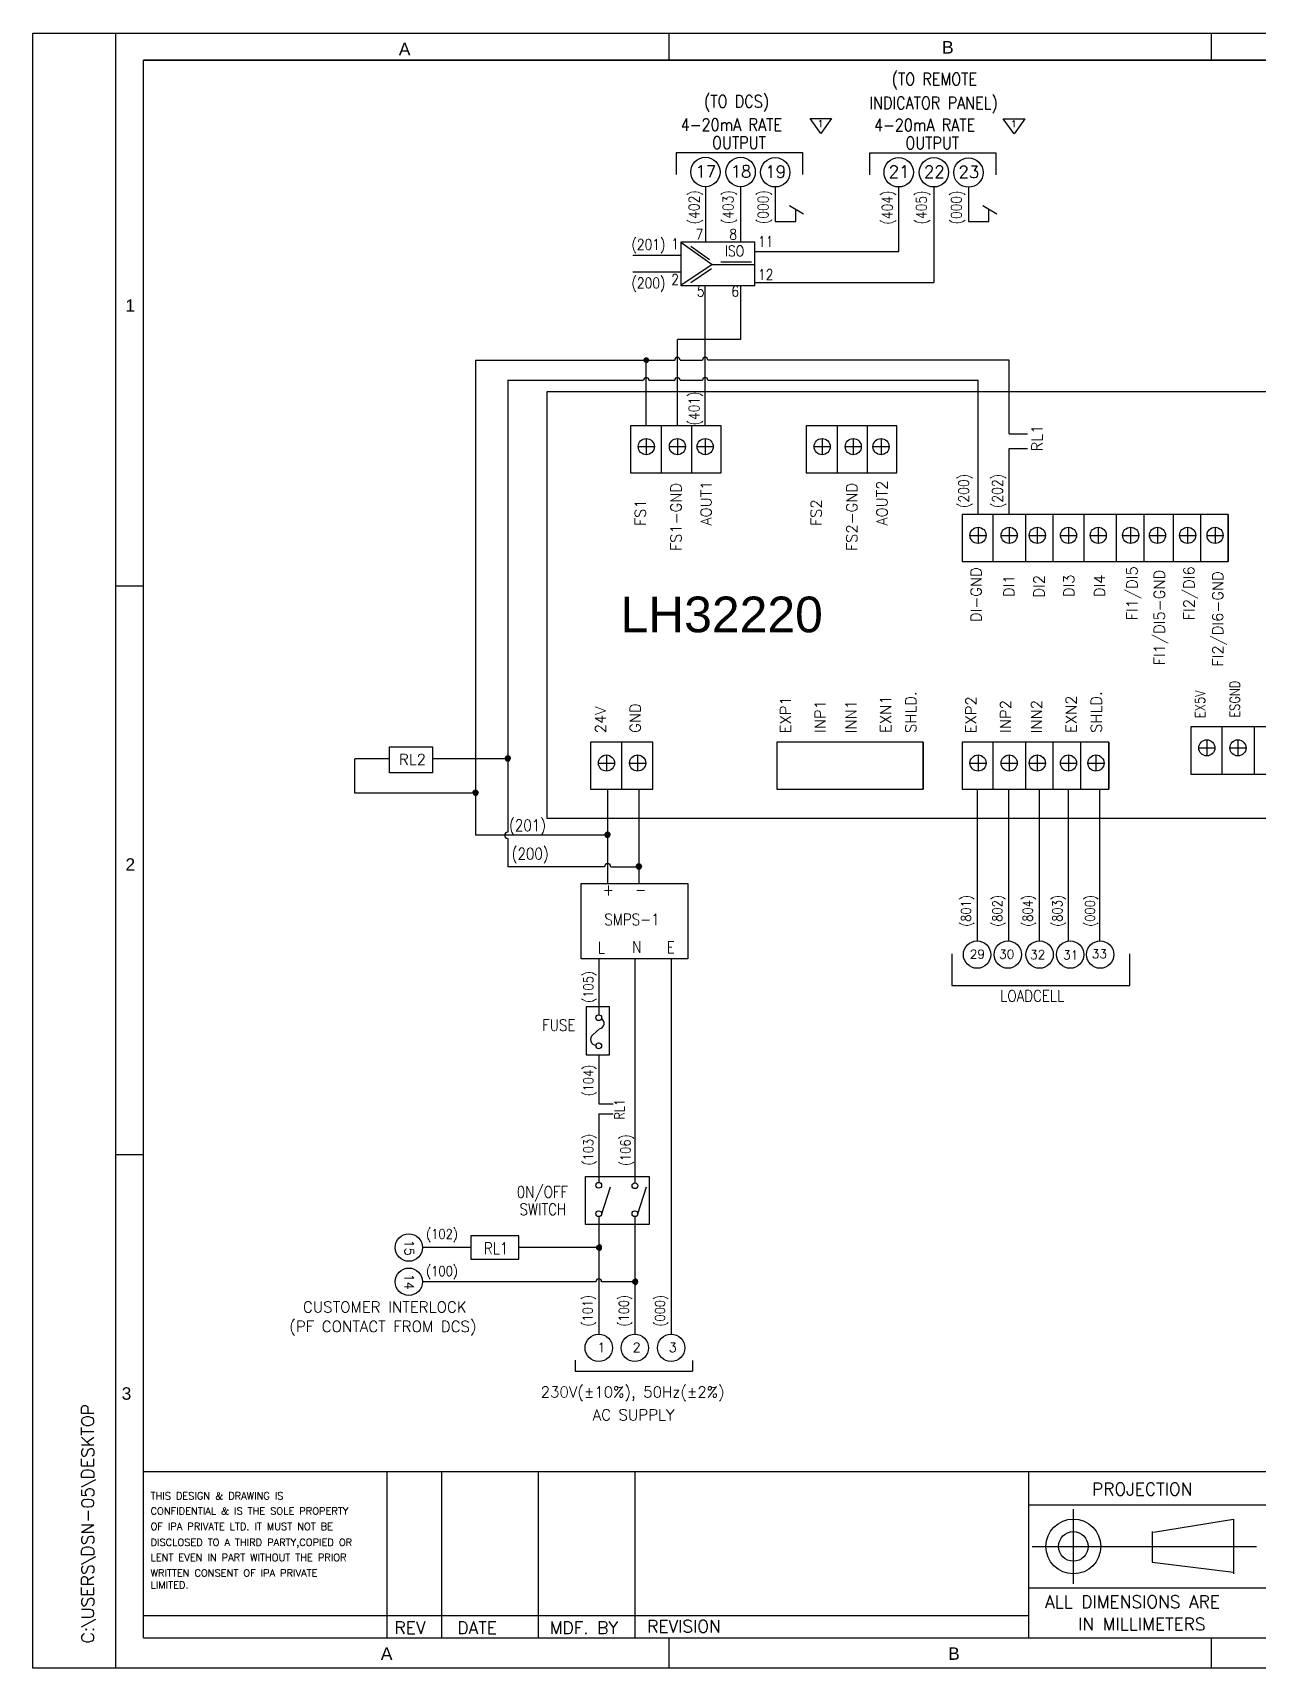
# Model space of a CAD drawing. Header units: inches. Extents: x 784 to 2184505, y 7 to 371504.
# Drawn here: x 1009860 to 1078380, y 275330 to 366831 of the extents above; entities that cross this region are included whole.
import ezdxf
from ezdxf.enums import TextEntityAlignment as Align

# ---------------------------------------------------------------- set-up
doc = ezdxf.new("R2010")
doc.units = ezdxf.units.IN
doc.header["$MEASUREMENT"] = 0
doc.layers.add('SHEET', color=10, linetype='Continuous')
doc.styles.add('R_RomanS', font='romans.shx', dxfattribs={"width": 0.85})
doc.styles.add('ROMAMC', font='romanc.shx', dxfattribs={"height": 7})
doc.styles.add('ROMANC', font='romanc.shx', dxfattribs={"height": 5})
doc.styles.add('ROMAND', font='romand', dxfattribs={"height": 3})
doc.styles.get("Standard").update_dxf_attribs({"font": 'arial.ttf'})

msp = doc.modelspace()

# ---------------------------------------------------------------- hatches: boundary and pattern name
at = {"ltscale": 5}
for points in [[(1044026.86515, 348513.34346, 1), (1044352.14738, 348513.34346, 1)], [(1036278.02825, 326201.57901, 1), (1036603.31048, 326201.57901, 1)], [(1034478.66615, 324290.38922, 1), (1034803.94838, 324290.38922, 1)], [(1041853.11604, 321932.81042, 1), (1042178.39827, 321932.81042, 1)], [(1043616.35097, 320157.77795, 1), (1043941.6332, 320157.77795, 1)], [(1041531.29946, 299027.20204, 1), (1041531.29946, 298701.91981, 1)], [(1043555.29366, 297119.95979, 1), (1043555.29366, 296794.67756, 1)]]:
    msp.add_hatch(color=0, dxfattribs=at).paths.add_polyline_path(points)

# ---------------------------------------------------------------- linework, layer by layer
for p, q in [((1053355.69899, 362031.12994, 800.87489), (1054555.94904, 362031.12994, 800.87489)), ((1053955.82401, 361183.49572, 800.87489), (1053355.69899, 362031.12994, 800.87489)), ((1054555.94904, 362031.12994, 800.87489), (1053955.82401, 361183.49572, 800.87489)), ((1064168.95424, 362014.77761, -1480765.88732), (1065369.20429, 362014.77761, -1480765.88732)), ((1064769.07927, 361167.1434, -1480765.88732), (1064168.95424, 362014.77761, -1480765.88732)), ((1065369.20429, 362014.77761, -1480765.88732), (1064769.07927, 361167.1434, -1480765.88732)), ((1051407.08903, 358199.64902, 775.57139), (1051407.08903, 356276.96653, 775.57139)), ((1058314.83373, 354586.97304, 775.57139), (1058314.83373, 358199.64902, -1480791.19082)), ((1060284.54213, 358199.64902, -1480791.19082), (1060284.54213, 352856.03963, -1480791.19082)), ((1062220.34428, 358183.2967, -1480791.19082), (1062220.34428, 356276.96653, -1480791.19082)), ((1052550.43031, 356276.96653, 775.57139), (1052550.43031, 356927.48829, 775.57139)), ((1063363.68556, 356276.96653, -1480791.19082), (1063363.68556, 356927.48829, -1480791.19082)), ((1051407.08903, 356276.96653, 775.57139), (1052550.43031, 356276.96653, 775.57139)), ((1062220.34428, 356276.96653, -1480791.19082), (1063363.68556, 356276.96653, -1480791.19082)), ((1047487.54637, 344843.96149, 2121632.24055), (1047487.54637, 352697.66892, 775.57139)), ((1049471.28688, 352697.66892, 775.57139), (1049471.28688, 349676.56351, 775.57139)), ((1045934.57919, 344843.96149, 2121632.24055), (1045934.57919, 349676.56351, 2121632.24055)), ((1049471.28688, 349676.56351, 775.57139), (1045934.57919, 349676.56351, 775.57139)), ((1034641.30726, 348515.77046, 6668.3661), (1045786.14838, 348515.77046, 6668.3661)), ((1044191.24018, 344843.96149, 2121632.24055), (1044191.24018, 348515.77046, 6668.3661)), ((1046083.01, 348515.77046, 6668.3661), (1047339.11556, 348515.77046, 6668.3661)), ((1064499.12801, 348515.77046, 2121632.24055), (1047635.97718, 348515.77046, 2332468.92153)), ((1064499.12801, 344398.51453, 2121632.24055), (1064499.12801, 348515.77046, 2121632.24055)), ((1036440.66937, 347391.34497, 183876.9749), (1044042.80937, 347391.34497, -74343.27287)), ((1044339.67098, 347391.34497, -84426.70718), (1045786.14838, 347391.34497, -3132583.89985)), ((1046083.01, 347391.34497, -3758159.42653), (1047339.11556, 347391.34497, -6405146.66021)), ((1047635.97718, 347391.34497, -6415230.09452), (1062755.78899, 347391.34497, 2121632.24055)), ((1062755.78899, 339880.27502, 2121632.24055), (1062755.78899, 347391.34497, 2121632.24055)), ((1044191.24018, 344125.363, 2121632.24055), (1044191.24018, 343222.74433, 2121632.24055)), ((1045025.11303, 344843.96149, 6673.9574), (1045025.11303, 342209.04436, 6673.9574)), ((1045934.57919, 344125.363, 2121632.24055), (1045934.57919, 343222.74433, 2121632.24055)), ((1046719.25905, 344843.96149, 6673.9574), (1046719.25905, 342209.04436, 6673.9574)), ((1047487.54637, 344125.363, 2121632.24055), (1047487.54637, 343222.74433, 2121632.24055)), ((1054029.90951, 344125.363, 2121632.24055), (1054029.90951, 343222.74433, 2121632.24055)), ((1054863.78237, 344843.96149, 6673.9574), (1054863.78237, 342209.04436, 6673.9574)), ((1055773.24852, 344125.363, 2121632.24055), (1055773.24852, 343222.74433, 2121632.24055)), ((1056557.92838, 344843.96149, 6673.9574), (1056557.92838, 342209.04436, 6673.9574)), ((1057326.2157, 344125.363, 2121632.24055), (1057326.2157, 343222.74433, 2121632.24055)), ((1064499.12801, 344398.51453, 2121632.24055), (1065516.84989, 344398.51453, 2121632.24055)), ((1043739.93084, 343674.05366, 2121632.24055), (1044642.54951, 343674.05366, 2121632.24055)), ((1045483.26986, 343674.05366, 2121632.24055), (1046385.88853, 343674.05366, 2121632.24055)), ((1047036.23703, 343674.05366, 2121632.24055), (1047938.85571, 343674.05366, 2121632.24055)), ((1053578.60018, 343674.05366, 2121632.24055), (1054481.21885, 343674.05366, 2121632.24055)), ((1055321.93919, 343674.05366, 2121632.24055), (1056224.55786, 343674.05366, 2121632.24055)), ((1056874.90637, 343674.05366, 2121632.24055), (1057777.52504, 343674.05366, 2121632.24055)), ((1064499.12801, 339880.27502, 2121632.24055), (1064499.12801, 343571.4859, 2121632.24055)), ((1064499.12801, 343571.4859, 2121632.24055), (1065516.84989, 343571.4859, 2121632.24055)), ((1063589.66185, 339880.27502, 6673.9574), (1063589.66185, 337245.35789, 6673.9574)), ((1065404.81829, 339880.27502, 6673.9574), (1065404.81829, 337245.35789, 6673.9574)), ((1066942.65917, 339880.27502, 6673.9574), (1066942.65917, 337245.35789, 6673.9574)), ((1068672.09989, 339880.27502, 6673.9574), (1068672.09989, 337245.35789, 6673.9574)), ((1070487.25633, 339880.27502, 6673.9574), (1070487.25633, 337245.35789, 6673.9574)), ((1072025.0972, 339880.27502, 6673.9574), (1072025.0972, 337245.35789, 6673.9574)), ((1073673.36549, 339880.27502, 2121632.24055), (1073673.36549, 337245.35789, 2121632.24055)), ((1075211.20637, 339880.27502, 2121632.24055), (1075211.20637, 337245.35789, 2121632.24055)), ((1075211.20637, 339880.27502, 2121632.24055), (1075211.20637, 337245.35789, 2121632.24055)), ((1076749.04724, 339880.27502, 2121632.24055), (1076749.04724, 337245.35789, 2121632.24055)), ((1062304.47966, 338710.36719, 2121632.24055), (1063207.09833, 338710.36719, 2121632.24055)), ((1062755.78899, 339161.67653, 2121632.24055), (1062755.78899, 338259.05786, 2121632.24055)), ((1064047.81867, 338710.36719, 2121632.24055), (1064950.43734, 338710.36719, 2121632.24055)), ((1064499.12801, 339161.67653, 2121632.24055), (1064499.12801, 338259.05786, 2121632.24055)), ((1065619.66122, 338710.36719, 2121632.24055), (1066522.27989, 338710.36719, 2121632.24055)), ((1066070.97055, 339161.67653, 2121632.24055), (1066070.97055, 338259.05786, 2121632.24055)), ((1067363.00023, 338710.36719, 2121632.24055), (1068265.6189, 338710.36719, 2121632.24055)), ((1067814.30957, 339161.67653, 2121632.24055), (1067814.30957, 338259.05786, 2121632.24055)), ((1069029.41469, 338710.36719, 2121632.24055), (1069932.03336, 338710.36719, 2121632.24055)), ((1069480.72402, 339161.67653, 2121632.24055), (1069480.72402, 338259.05786, 2121632.24055)), ((1070843.27809, 338710.36719, 2121632.24055), (1071745.89676, 338710.36719, 2121632.24055)), ((1071294.58743, 339161.67653, 2121632.24055), (1071294.58743, 338259.05786, 2121632.24055)), ((1072344.59624, 338710.36719, 2121632.24055), (1073247.21492, 338710.36719, 2121632.24055)), ((1072795.90558, 339161.67653, 2121632.24055), (1072795.90558, 338259.05786, 2121632.24055)), ((1074029.38725, 338710.36719, 4236590.52369), (1074932.00592, 338710.36719, 4236590.52369)), ((1074480.69659, 339161.67653, 4236590.52369), (1074480.69659, 338259.05786, 4236590.52369)), ((1075567.22813, 338710.36719, 4236590.52369), (1076469.8468, 338710.36719, 4236590.52369)), ((1076018.53746, 339161.67653, 4236590.52369), (1076018.53746, 338259.05786, 4236590.52369)), ((1042798.77929, 327142.87856, 6673.9574), (1042798.77929, 324507.96143, 6673.9574)), ((1059690.40868, 327142.87856, 2121632.24055), (1059690.40868, 324507.96143, 2121632.24055)), ((1063589.66185, 327142.87856, 6673.9574), (1063589.66185, 324507.96143, 6673.9574)), ((1065404.81829, 327142.87856, 6673.9574), (1065404.81829, 324507.96143, 6673.9574)), ((1066942.65917, 327142.87856, 6673.9574), (1066942.65917, 324507.96143, 6673.9574)), ((1068480.50004, 327142.87856, 6673.9574), (1068480.50004, 324507.96143, 6673.9574)), ((1070068.26311, 327142.87856, 2121632.24055), (1070068.26311, 324507.96143, 2121632.24055)), ((1029830.38915, 326201.57901, 45929.44957), (1027882.37187, 326201.57901, 45929.44957)), ((1027882.37187, 324290.38922, 33487.41015), (1027882.37187, 326201.57901, 45929.44957)), ((1036440.66937, 326201.57901, 45929.44957), (1032231.85465, 326201.57901, 45929.44957)), ((1041513.59709, 325972.97073, 2121632.24055), (1042416.21577, 325972.97073, 2121632.24055)), ((1041964.90643, 326424.28007, 2121632.24055), (1041964.90643, 325521.6614, 2121632.24055)), ((1043256.93611, 325972.97073, 2121632.24055), (1044159.55478, 325972.97073, 2121632.24055)), ((1043708.24544, 326424.28007, 2121632.24055), (1043708.24544, 325521.6614, 2121632.24055)), ((1062304.47966, 325972.97073, 2121632.24055), (1063207.09833, 325972.97073, 2121632.24055)), ((1062755.78899, 326424.28007, 2121632.24055), (1062755.78899, 325521.6614, 2121632.24055)), ((1064047.81867, 325972.97073, 2121632.24055), (1064950.43734, 325972.97073, 2121632.24055)), ((1064499.12801, 326424.28007, 2121632.24055), (1064499.12801, 325521.6614, 2121632.24055)), ((1065619.66122, 325972.97073, 2121632.24055), (1066522.27989, 325972.97073, 2121632.24055)), ((1066070.97055, 326424.28007, 2121632.24055), (1066070.97055, 325521.6614, 2121632.24055)), ((1067363.00023, 325972.97073, 2121632.24055), (1068265.6189, 325972.97073, 2121632.24055)), ((1067814.30957, 326424.28007, 2121632.24055), (1067814.30957, 325521.6614, 2121632.24055)), ((1068900.84111, 325972.97073, 2121632.24055), (1069803.45978, 325972.97073, 2121632.24055)), ((1069352.15044, 326424.28007, 2121632.24055), (1069352.15044, 325521.6614, 2121632.24055)), ((1034641.30726, 324290.38922, 6668.3661), (1027882.37187, 324290.38922, 33487.41015)), ((1042201.24253, 320171.43798, 2082976.50317), (1043941.05854, 320171.43798, 2082976.50317)), ((1045579.28787, 315014.33243, 2079583.16296), (1045579.28787, 294024.51176, 2079583.16296)), ((1041531.29946, 309645.08853, 2079583.16296), (1041531.29946, 306909.37149, 2079583.16296)), ((1041531.29946, 306909.37149, 2079583.16296), (1042337.85454, 306909.37149, 2079583.16296)), ((1041531.29946, 306357.0274, 2079583.16296), (1041531.29946, 302510.48773, 2079583.16296)), ((1041531.29946, 306357.0274, 2079583.16296), (1042337.85454, 306357.0274, 2079583.16296)), ((1041531.29946, 300599.91923, 2079583.16296), (1041531.29946, 294024.51176, 2079583.16296)), ((1043555.29366, 300599.91923, 2079583.16296), (1043555.29366, 294024.51176, 2079583.16296)), ((1034368.39185, 298864.56092, 2079583.16296), (1031672.79049, 298864.56092, 2079583.16296)), ((1041531.29946, 298864.56092, 2079583.16296), (1037065.17106, 298864.56092, 2079583.16296)), ((1041368.65834, 296957.31867, 2079583.16296), (1031672.79049, 296957.31867, 2079583.16296)), ((1043555.29366, 296957.31867, 2079583.16296), (1041693.94058, 296957.31867, 2079583.16296))]:
    msp.add_line(p, q)
at = {"color": 0}
for p, q in [((1045860.26946, 360122.59107, -2269394.16639), (1052934.50369, 360122.59107, -2269394.16639)), ((1045860.26946, 360122.59107, -2269394.16639), (1045860.26946, 358899.82184, -2269394.16639)), ((1052934.50369, 360122.59107, -2269394.16639), (1052934.50369, 358899.82184, -2269394.16639)), ((1056673.52471, 360106.23875, -3750960.92861), (1063747.75894, 360106.23875, -3750960.92861)), ((1056673.52471, 360106.23875, -3750960.92861), (1056673.52471, 358883.46952, -3750960.92861)), ((1063747.75894, 360106.23875, -3750960.92861), (1063747.75894, 358883.46952, -3750960.92861)), ((1052984.00833, 356681.23097, -2162941.55785), (1052206.67667, 357137.49086, -2162941.55785)), ((1063797.26359, 356681.23097, -3644508.32007), (1063019.93192, 357137.49086, -3644508.32007)), ((1034641.30726, 348515.77046, 6668.3661), (1034641.30726, 321932.81042, 6668.3661)), ((1036440.66937, 347391.34497, 183876.9749), (1036440.66937, 322106.29517, 19268.73641)), ((1076388.96512, 327990.70075, -1041162.94866), (1076388.96512, 325358.02401, -1041162.94866)), ((1078202.5782, 327990.70075, -1041162.94866), (1078202.5782, 325358.02401, -1041162.94866)), ((1075104.87568, 326821.78766, 1071997.05253), (1076006.72689, 326821.78766, 1071997.05253)), ((1075555.80128, 327272.71326, 1071997.05253), (1075555.80128, 326370.86206, 1071997.05253)), ((1076846.73239, 326821.78766, 1071997.05253), (1077748.58359, 326821.78766, 1071997.05253)), ((1077297.65799, 327272.71326, 1071997.05253), (1077297.65799, 326370.86206, 1071997.05253)), ((1042027.75778, 324506.59294, 2095654.95317), (1042027.75778, 319231.06711, 2079583.16296)), ((1043769.61449, 324506.59294, 2095654.95317), (1043769.61449, 319231.06711, 2079583.16296)), ((1064452.2708, 324507.96143, 2121632.24055), (1064452.2708, 316020.93739, 2121632.24055)), ((1066172.14687, 324507.96143, 2121632.24055), (1066172.14687, 316020.90425, 2121632.24055)), ((1067794.76284, 324507.96143, 2121632.24055), (1067794.76284, 316021.41391, 2121632.24055)), ((1069547.77384, 324507.96143, 2121632.24055), (1069547.77384, 316020.34784, 2121632.24055)), ((1042015.75715, 321932.81042, 6668.3661), (1034641.30726, 321932.81042, 6668.3661)), ((1036440.66937, 321759.32568, 17009.92982), (1036440.66937, 320170.78457, 6668.3661)), ((1041854.27303, 320171.43798, 2082976.50317), (1036440.66937, 320170.78457, 6668.3661)), ((1068087.59898, 280061.266, 12132.91572), (1068087.59898, 284228.99422, 12132.91572)), ((1077045.6059, 283654.71194, 12132.91572), (1072568.89956, 282935.4652, 12132.91572)), ((1077045.4839, 283680.5003, 12132.91572), (1077045.4839, 280612.5477, 12132.91572)), ((1072506.16628, 282973.88731, 12132.91572), (1072506.16628, 281275.15621, 12132.91572)), ((1065788.99265, 282146.524, 12132.91572), (1078342.55379, 282146.524, 12132.91572)), ((1072506.16628, 281275.15621, 12132.91572), (1077045.4839, 280715.2172, 12132.91572))]:
    msp.add_line(p, q, dxfattribs=at)
at = {"color": 0, "ltscale": 5}
for p, q in [((1062711.13679, 324507.96143, 2121632.24055), (1062711.13679, 316021.34081, 2121632.24055)), ((1043555.29366, 315014.33243, 2079583.16296), (1043555.29366, 302485.10024, 2079583.16296)), ((1041696.40701, 300761.49527, 2079583.16296), (1042185.8571, 302259.36086, 2079583.16296)), ((1043716.8697, 300761.49527, 2079583.16296), (1044206.31979, 302259.36086, 2079583.16296)), ((1040210.55609, 292576.11418, 2079583.16296), (1040210.55609, 291947.62025, 2079583.16296)), ((1040210.55609, 291947.62025, 2079583.16296), (1046774.70697, 291947.62025, 2079583.16296)), ((1046774.70697, 292556.02238, 2079583.16296), (1046774.70697, 291947.62025, 2079583.16296))]:
    msp.add_line(p, q, dxfattribs=at)
at = {"color": 0, "linetype": 'Continuous'}
msp.add_line((1041532.127, 315014.33243, 2079583.16296), (1041532.127, 311887.66023, 2079583.16296), dxfattribs=at)
at = {"color": 0, "linetype": 'Continuous', "ltscale": 10}
for p, q in [((1061280.04435, 315296.73658, -1970112.56342), (1061280.04435, 313532.26708, -1970112.56342)), ((1071248.15123, 313532.26708, -1970112.56342), (1071248.15123, 315296.73658, -1970112.56342)), ((1061280.04435, 313532.26708, -1970112.56342), (1071248.15123, 313532.26708, -1970112.56342))]:
    msp.add_line(p, q, dxfattribs=at)
for points, elevation in [([(1108650.83418, 346742.40302), (1038633.32794, 346742.40302), (1038633.32794, 322898.47982), (1108650.83418, 322898.47982)], 6673.9574), ([(1048375.09048, 344843.96149), (1043302.78378, 344843.96149), (1043302.78378, 342209.04436), (1048375.09048, 342209.04436)], 2121632.24055), ([(1058213.75982, 344843.96149), (1053141.45312, 344843.96149), (1053141.45312, 342209.04436), (1058213.75982, 342209.04436)], 2121632.24055), ([(1076749.04724, 339880.27502), (1061867.3326, 339880.27502), (1061867.3326, 337245.35789), (1076749.04724, 337245.35789)], 2121632.24055), ([(1029830.38915, 326886.44323), (1032231.85465, 326886.44323), (1032231.85465, 325434.70541), (1029830.38915, 325434.70541)], 45929.44957), ([(1044555.45275, 327142.87856), (1041076.45004, 327142.87856), (1041076.45004, 324507.96143), (1044555.45275, 324507.96143)], 2121632.24055), ([(1059690.40868, 327142.87856), (1051489.47817, 327142.87856), (1051489.47817, 324507.96143), (1059690.40868, 324507.96143)], 2121632.24055), ([(1070068.26311, 327142.87856), (1061867.3326, 327142.87856), (1061867.3326, 324507.96143), (1070068.26311, 324507.96143)], 2121632.24055), ([(1040556.70938, 319238.27148), (1046511.91734, 319238.27148), (1046511.91734, 315014.33243), (1040556.70938, 315014.33243)], 2079583.16296), ([(1040789.66603, 302843.42775), (1044360.37533, 302843.42775), (1044360.37533, 300165.39578), (1040789.66603, 300165.39578)], 800.87489)]:
    msp.add_lwpolyline(points, close=True, dxfattribs=dict(elevation=elevation))
at = {"color": 0, "elevation": 1071997.05253}
msp.add_lwpolyline([(1084448.47089, 327990.70075), (1074668.10031, 327990.70075), (1074668.10031, 325358.02401), (1084448.47089, 325358.02401)], close=True, dxfattribs=at)
for centre in [(1044191.24018, 343674.05366, 2121632.24055), (1045934.57919, 343674.05366, 2121632.24055), (1047487.54637, 343674.05366, 2121632.24055), (1054029.90951, 343674.05366, 2121632.24055), (1055773.24852, 343674.05366, 2121632.24055), (1057326.2157, 343674.05366, 2121632.24055), (1062755.78899, 338710.36719, 2121632.24055), (1064499.12801, 338710.36719, 2121632.24055), (1066070.97055, 338710.36719, 2121632.24055), (1067814.30957, 338710.36719, 2121632.24055), (1069480.72402, 338710.36719, 2121632.24055), (1071294.58743, 338710.36719, 2121632.24055), (1072795.90558, 338710.36719, 2121632.24055), (1074480.69659, 338710.36719, 4236590.52369), (1076018.53746, 338710.36719, 4236590.52369), (1041964.90643, 325972.97073, 2121632.24055), (1043708.24544, 325972.97073, 2121632.24055), (1062755.78899, 325972.97073, 2121632.24055), (1064499.12801, 325972.97073, 2121632.24055), (1066070.97055, 325972.97073, 2121632.24055), (1067814.30957, 325972.97073, 2121632.24055), (1069352.15044, 325972.97073, 2121632.24055)]:
    msp.add_circle(centre, 451.30934)
at = {"color": 0}
for centre, radius in [((1075555.80128, 326821.78766, 1071997.05253), 450.9256), ((1077297.65799, 326821.78766, 1071997.05253), 450.9256), ((1068087.59898, 282146.524, 12132.91572), 1533.9763), ((1068087.59898, 282146.524, 12132.91572), 827.36331)]:
    msp.add_circle(centre, radius, dxfattribs=at)
for centre, radius, start, end in [((1045934.57919, 348514.81611, 2121632.24055), 148.43387, 0.3683850824, 179.6316149176), ((1047487.54637, 348514.81611, 2332468.92153), 148.43387, 0.3683850824, 179.6316149176), ((1044191.24018, 347390.39061, 2121632.24055), 148.43387, 0.3683850824, 179.6316149176), ((1045934.57919, 347390.39061, 1910795.55956), 148.43387, 0.3683850824, 179.6316149176), ((1047487.54637, 347390.39061, 2121632.24055), 148.43387, 0.3683850824, 179.6316149176), ((1036440.68256, 321932.81042, 6668.3661), 173.48475, 90.0043585812, 269.9956414188), ((1042027.75778, 320171.43798, 2082976.50317), 173.48475, 0, 180)]:
    msp.add_arc(centre, radius, start, end)
for centre, start, end in [((1036440.66937, 326201.57901, 45929.44957), 0, 180), ((1034641.30726, 324290.38922, 6668.3661), 0, 180), ((1042015.75715, 321932.81042, 6668.3661), 0, 180), ((1043778.99208, 320157.77795, 2079583.16296), 0, 180), ((1041531.29946, 298864.56092, 2079583.16296), 270, 90), ((1041531.29946, 296957.31867, 2079583.16296), 0, 180), ((1043555.29366, 296957.31867, 2079583.16296), 270, 90)]:
    msp.add_arc(centre, 162.64112, start, end, dxfattribs=at)
at = {"layer": 'SHEET', "color": 124, "linetype": 'Continuous', "true_color": 0x00a183}
for p, q in [((1014514.5107, 275329.78858, 12132.91572), (1014514.5107, 366811.21585, 12132.91572)), ((1045478.69256, 365289.619, 12132.91572), (1045478.69256, 366830.97488, 12132.91572)), ((1016062.71979, 365289.619, 12132.91572), (1136823.02903, 365289.619, 12132.91572)), ((1016062.71979, 365289.619, 12132.91572), (1136823.02903, 365289.619, 12132.91572)), ((1016062.71979, 365289.619, 12132.91572), (1136823.02903, 365289.619, 12132.91572)), ((1136823.02903, 365289.619, 12132.91572), (1016062.71979, 365289.619, 12132.91572)), ((1016062.71979, 277041.70071, 12132.91572), (1016062.71979, 365289.619, 12132.91572)), ((1016062.71979, 286330.95527, 12132.91572), (1136823.02903, 286330.95527, 12132.91572)), ((1016062.71979, 286330.95527, 12132.91572), (1136823.02903, 286330.95527, 12132.91572)), ((1029682.30258, 286330.95527, 12132.91572), (1029682.30258, 277041.70071, 12132.91572)), ((1032753.89148, 277029.62401, 12132.91572), (1032753.89148, 286318.87857, 12132.91572)), ((1038160.02657, 277041.70071, 12132.91572), (1038160.02657, 286330.95527, 12132.91572)), ((1043566.16167, 277041.70071, 12132.91572), (1043566.16167, 286330.95527, 12132.91572)), ((1065605.41076, 277041.70071, 12132.91572), (1065605.41076, 286330.95527, 12132.91572)), ((1065605.41076, 284473.10436, 12132.91572), (1095021.38352, 284473.10436, 12132.91572)), ((1065605.41076, 279828.47708, 12132.91572), (1079539.2926, 279828.47708, 12132.91572)), ((1016062.71979, 278280.26799, 12132.91572), (1065605.41076, 278280.26799, 12132.91572)), ((1016062.71979, 277041.70071, 12132.91572), (1136823.02903, 277041.70071, 12132.91572)), ((1075823.59077, 275329.78858, 12132.91572), (1075823.59077, 277041.70071, 12132.91572))]:
    msp.add_line(p, q, dxfattribs=at)
at = {"layer": 'SHEET', "color": 0, "linetype": 'Continuous'}
for p, q in [((1075823.59077, 365289.619, 12132.91572), (1075823.59077, 366830.97488, 12132.91572)), ((1047501.57848, 358216.00134, 775.57139), (1047501.57848, 355111.08641, 775.57139)), ((1049471.28688, 358216.00134, 775.57139), (1049471.28688, 355111.08641, 775.57139)), ((1046124.37413, 355111.08641, 775.57139), (1047881.17329, 353855.54662, 775.57139)), ((1043437.21548, 354391.98851, 775.57139), (1046124.37413, 354391.98851, 775.57139)), ((1046676.99529, 354895.34998, 775.57139), (1047727.13816, 354144.8395, 775.57139)), ((1050272.43544, 354586.97304, 775.57139), (1058314.83373, 354586.97304, 775.57139)), ((1043437.21548, 353449.24731, 775.57139), (1046124.37413, 353449.24731, 775.57139)), ((1047881.17329, 353855.54662, 775.57139), (1046124.37413, 352697.66892, 775.57139)), ((1047833.86945, 353614.44522, 775.57139), (1046687.55765, 352836.75133, 775.57139)), ((1047881.17329, 353855.54662, 775.57139), (1050272.43544, 353855.54662, 775.57139)), ((1048354.17812, 354005.89946, 775.57139), (1050071.39815, 354005.89946, 775.57139)), ((1050272.43544, 352856.03963, 775.57139), (1060284.54213, 352856.03963, 775.57139)), ((1009869.88342, 335867.53359, 12132.91572), (1009864.94367, 335867.53438, 12132.91572)), ((1016062.71979, 335866.54564, 12132.91572), (1014514.5107, 335866.79263, 12132.91572)), ((1009869.88342, 304060.9506, 12132.91572), (1009860.10271, 304060.95216, 12132.91572)), ((1016062.71979, 304059.96265, 12132.91572), (1014514.5107, 304060.20964, 12132.91572)), ((1045478.69256, 275329.78858, 12132.91572), (1045478.69256, 277041.70071, 12132.91572))]:
    msp.add_line(p, q, dxfattribs=at)
at = {"layer": 'SHEET', "color": 0}
for p, q in [((1040825.20579, 312341.86774, 2079583.16296), (1040825.20579, 309645.08853, 2079583.16296)), ((1042127.03649, 312341.86774, 2079583.16296), (1040825.20579, 312341.86774, 2079583.16296)), ((1042127.03649, 309645.08853, 2079583.16296), (1042127.03649, 312341.86774, 2079583.16296)), ((1041576.05038, 311108.26608, 2079583.16296), (1041198.49812, 310759.09833, 2079583.16296)), ((1040825.20579, 309645.08853, 2079583.16296), (1042127.03649, 309645.08853, 2079583.16296)), ((1037065.17106, 299515.47628, 2079583.16296), (1034368.39185, 299515.47628, 2079583.16296)), ((1034368.39185, 299515.47628, 2079583.16296), (1034368.39185, 298213.64557, 2079583.16296)), ((1037065.17106, 298213.64557, 2079583.16296), (1037065.17106, 299515.47628, 2079583.16296)), ((1034368.39185, 298213.64557, 2079583.16296), (1037065.17106, 298213.64557, 2079583.16296))]:
    msp.add_line(p, q, dxfattribs=at)
at = {"layer": 'SHEET', "color": 124, "linetype": 'Continuous', "true_color": 0x00a183, "elevation": 12132.91572}
msp.add_lwpolyline([(1138371.23812, 275329.78858), (1009869.88342, 275329.78858), (1009869.88342, 366811.21585), (1138371.23812, 366811.21585)], close=True, dxfattribs=at)
at = {"layer": 'SHEET', "color": 0, "linetype": 'Continuous', "elevation": 775.57139}
msp.add_lwpolyline([(1050272.43544, 355111.08641), (1046124.37413, 355111.08641), (1046124.37413, 352697.66892), (1050272.43544, 352697.66892)], close=True, dxfattribs=at)
at = {"layer": 'SHEET', "color": 0}
for centre, radius in [((1047501.57848, 359037.61299, 775.57139), 821.61165), ((1049471.28688, 359037.61299, 775.57139), 821.61165), ((1051407.08903, 359021.26067, 775.57139), 821.61165), ((1058314.83373, 359021.26067, -1480791.19082), 821.61165), ((1060284.54213, 359021.26067, -1480791.19082), 821.61165), ((1062220.34428, 359004.90835, -1480791.19082), 821.61165), ((1062699.29576, 315255.99404, 2178762.48425), 765.43836), ((1064424.74709, 315255.99404, 2178762.48425), 765.43836), ((1066200.57655, 315255.99404, 2178762.48425), 765.43836), ((1067913.43334, 315255.99404, 2178762.48425), 765.43836), ((1069588.50653, 315255.99404, 2178762.48425), 765.43836), ((1041531.29946, 311726.0863, 2079583.16296), 161.57604), ((1041531.29946, 310150.24469, 2079583.16296), 161.57604), ((1041531.29946, 302348.91169, 2079583.16296), 161.57604), ((1043555.29366, 302323.52419, 2079583.16296), 161.57604), ((1041531.29946, 300761.49527, 2079583.16296), 161.57604), ((1043555.29366, 300761.49527, 2079583.16296), 161.57604), ((1030907.35214, 298864.56092, 2079583.16296), 765.43836), ((1030907.35214, 296957.31867, 2079583.16296), 765.43836), ((1041531.29946, 293259.07341, 2079583.16296), 765.43836), ((1043555.29366, 293259.07341, 2079583.16296), 765.43836), ((1045579.28787, 293259.07341, 2079583.16296), 765.43836)]:
    msp.add_circle(centre, radius, dxfattribs=at)
for centre, radius, start, end in [((1041526.15655, 311412.37563, 2079583.16296), 309.78642, 278.8312493043, 63.7487549059), ((1041401.22589, 310502.74005, 2079583.16296), 326.83041, 128.3368994129, 265.0021798749)]:
    msp.add_arc(centre, radius, start, end, dxfattribs=at)

# ---------------------------------------------------------------- texts
at = {"color": 0, "linetype": 'Continuous', "style": 'R_RomanS', "width": 0.85}
for s, height, p in [('(TO REMOTE', 693.584918, (1057919.89534, 363888.83157, -1448897.5516)), ('(TO DCS)', 693.584918, (1047422.80762, 362640.51376, 32669.21062)), ('INDICATOR PANEL)', 693.5849184, (1056677.80861, 362556.41126, -1448897.5516)), ('4-20mA RATE', 693.5849184, (1046122.00406, 361339.71021, 32669.21062)), ('4-20mA RATE', 693.5849184, (1056935.25931, 361323.35789, -1448897.5516)), ('OUTPUT', 693.584918, (1047873.70457, 360327.74782, 32669.21062)), ('OUTPUT', 693.584918, (1058686.95982, 360311.3955, -1448897.5516)), ('(201)', 646.164762, (1036512.47581, 322166.90299, -2069291.8847)), ('(200)', 646.164762, (1036660.03558, 320574.92514, -2069291.8847)), ('+', 646.16476, (1041766.5745, 318570.41757, 2079583.16296)), ('-', 646.16476, (1043568.2052, 318564.43473, 2079583.16296)), ('SMPS-1', 646.164762, (1041846.39262, 316896.93292, 2079583.16296)), ('L', 646.16476, (1041471.18406, 315324.43015, 2079583.16296)), ('N', 646.16476, (1043405.30169, 315363.11826, 2079583.16296)), ('E', 646.16476, (1045339.67608, 315338.61399, 2079583.16296)), ('LOADCELL ', 646.164762, (1063997.5219, 312623.86087, 2178762.48425)), ('FUSE', 646.164762, (1038363.50796, 310987.58572, 2079583.16296)), ('0N/OFF', 646.164762, (1036944.37214, 301651.131, 2079583.16296)), ('SWITCH', 646.164762, (1037099.99804, 300686.41805, 2079583.16296)), ('RL1', 646.164762, (1035106.96029, 298497.08158, 6673.2061))]:
    msp.add_text(s, height=height, dxfattribs=at).set_placement(p)
at = {"color": 0, "linetype": 'Continuous', "style": 'ROMANC'}
for s, height, p in [('17', 673.303007, (1046946.65458, 358736.06354, 4044.52234)), ('18', 673.303007, (1048916.36298, 358736.06354, 4044.52234)), ('19', 673.303007, (1050852.16513, 358719.71122, 4044.52234)), ('21', 673.303007, (1057759.90983, 358719.71122, -1477522.23987)), ('22', 673.303007, (1059729.61823, 358719.71122, -1477522.23987)), ('23', 673.303007, (1061665.42038, 358703.3589, -1477522.23987)), ('29', 498.212836, (1062289.66249, 315033.89203, 2030394.59223)), ('30', 498.212836, (1063932.78847, 315028.13179, 2121632.24055)), ('32', 498.212836, (1065665.85827, 315004.85773, 2121632.24055)), ('31', 498.212836, (1067514.75478, 314987.14232, 2030394.59223)), ('33', 498.212836, (1069122.1434, 315051.77636, 2030394.59223))]:
    msp.add_text(s, height=height, dxfattribs=at).set_placement(p)
at = {"color": 0, "style": 'R_RomanS', "width": 0.85}
for s, height, p in [('(402)', 593.130466, (1047160.63447, 356112.07701, -3183075.6556)), ('(403)', 593.130466, (1049063.49408, 356119.71531, -5453245.39339)), ('(000)', 593.130466, (1051024.55823, 356119.71531, -5453245.39339)), ('(404)', 593.130466, (1057973.88972, 356095.72469, -4664642.41781)), ('(405)', 593.130466, (1059876.74933, 356103.36299, -6934812.1556)), ('(000)', 593.130466, (1061837.81349, 356103.36299, -6934812.1556)), ('(401)', 593.130466, (1047160.63447, 344854.86791, -3183075.6556)), ('(200)', 593.130466, (1062248.42067, 340243.66054, -6934812.1556)), ('(202)', 593.130466, (1064133.04348, 340243.66054, -6934812.1556)), ('ESGND', 552.578346, (1077395.68179, 328509.37782, 1072020.60599)), ('EX5V', 552.578346, (1075457.72587, 328486.86502, 1072020.60599)), ('(801)', 552.578346, (1062360.55966, 316812.11418, 846496.91006)), ('(802)', 552.578346, (1064111.32617, 316812.11418, 3663106.38354)), ('(804)', 552.578346, (1065813.33943, 316812.11418, 846496.91006)), ('(803)', 552.578346, (1067475.17056, 316812.11418, 3663106.38354)), ('(000)', 552.578346, (1069298.32007, 316812.11418, 6479715.85702)), ('(105)', 552.578346, (1041227.92137, 312558.55632, 1931215.27095)), ('(104)', 552.578346, (1041227.92137, 307322.22273, 1931215.27095)), ('RL1', 552.578346, (1042970.87384, 306021.14553, 1931215.27095)), ('(103)', 552.578346, (1041227.92137, 303455.81407, 1931215.27095)), ('(106)', 552.578346, (1043303.24359, 303425.12829, 2079583.16296)), ('(101)', 552.578346, (1041188.06596, 294446.229, 1931215.27095)), ('(100)', 552.578346, (1043212.06016, 294446.229, 1931215.27095)), ('(000)', 552.578346, (1045236.05436, 294446.229, 1931215.27095))]:
    msp.add_text(s, height=height, rotation=90, dxfattribs=at).set_placement(p)
for s, height, p in [('(201)', 593.130466, (1043360.77994, 354688.72931, 775.57139)), ('1', 593.13047, (1045587.08773, 354721.36041, 775.57139)), ('7', 593.13047, (1046952.71084, 355254.31029, 775.57139)), ('8', 593.13047, (1048841.63813, 355254.31029, 775.57139)), ('11', 593.130466, (1050441.11299, 354847.52221, 775.57139)), ('(200)', 593.130466, (1043360.77994, 352534.30135, 775.57139)), ('2', 593.13047, (1045587.08773, 352725.71075, 775.57139)), ('12', 593.130466, (1050441.11299, 353009.5748, 775.57139)), ('5', 593.13047, (1047019.17234, 352067.96736, 775.57139)), ('6', 593.13047, (1048952.57457, 352067.96736, 2270945.30917)), ('(102)', 552.578346, (1031875.57373, 299349.29508, -141694.68592)), ('(100)', 552.578346, (1031875.57373, 297273.97286, 973580.33887))]:
    msp.add_text(s, height=height, dxfattribs=at).set_placement(p)
msp.add_text('ISO', height=593.130466, dxfattribs=at).set_placement((1049131.37285, 354624.68766, 775.57139), align=Align.MIDDLE_CENTER)
at = {"color": 0, "ltscale": 5}
msp.add_text('LH32220', height=1997.376284, dxfattribs=at).set_placement((1042744.91919, 333288.238, 2106063.53222))
at = {"color": 0}
for s, height, style, p in [('PROJECTION', 696.694092, 'ROMAND', (1069133.25215, 285005.53217, 12132.91572)), ('THIS DESIGN & DRAWING IS', 403.693172, 'ROMANC', (1016453.17393, 284772.95699, 12132.91572)), ('CONFIDENTIAL & IS THE SOLE PROPERTY', 403.693172, 'ROMANC', (1016453.17393, 283924.16622, 12132.91572)), ('OF IPA PRIVATE LTD. IT MUST NOT BE ', 403.693172, 'ROMANC', (1016453.17393, 283065.02434, 12132.91572)), ('DISCLOSED TO A THIRD PARTY,COPIED OR', 403.693172, 'ROMANC', (1016453.17393, 282174.82914, 12132.91572)), ('LENT EVEN IN PART WITHOUT THE PRIOR ', 403.693172, 'ROMANC', (1016453.17393, 281326.03837, 12132.91572)), ('WRITTEN CONSENT OF IPA PRIVATE ', 403.693172, 'ROMANC', (1016453.17393, 280456.54538, 12132.91572)), ('LIMITED.', 403.693172, 'ROMANC', (1016453.17393, 279786.01244, 12132.91572)), ('ALL DIMENSIONS ARE ', 696.6940917, 'ROMAND', (1066499.10626, 278702.36594, 12132.91572)), ('REV', 696.694092, 'ROMAND', (1030105.31622, 277251.79575, 12132.91572)), ('DATE', 696.694092, 'ROMAND', (1033620.49223, 277251.79575, 12132.91572)), ('MDF. BY', 696.694092, 'ROMAND', (1038787.13852, 277251.79575, 12132.91572)), ('REVISION', 696.694092, 'ROMAND', (1044240.00116, 277327.99135, 12132.91572)), ('IN MILLIMETERS', 696.6940917, 'ROMAND', (1068350.61118, 277453.44136, 12132.91572))]:
    msp.add_text(s, height=height, dxfattribs=dict(at, style=style)).set_placement(p)
at = {"layer": 'SHEET', "color": 0, "linetype": 'Continuous'}
for s, p in [('A', (1030345.69229, 365569.18289, 12132.91572)), ('B', (1060741.46366, 365665.88994, 12132.91572)), ('1', (1015047.7412, 351220.32671, 12132.91572)), ('2', (1015047.7412, 319948.06382, 12132.91572)), ('3', (1014837.65505, 290354.8484, 12132.91572)), ('A', (1029339.14246, 275802.57401, 12132.91572)), ('B', (1061081.95626, 275802.57401, 12132.91572))]:
    msp.add_text(s, height=696.69409, dxfattribs=at).set_placement(p)
at = {"layer": 'SHEET', "color": 0, "linetype": 'Continuous', "style": 'ROMAMC'}
for s, height, p in [('1', 387.2, (1053776.14524, 361553.89729, 6673.2061)), ('1', 387.2, (1064589.4005, 361537.54497, -1474893.55611)), ('RL2', 601.745975, (1030363.83988, 325868.81596, 2121655.81405)), ('CUSTOMER INTERLOCK', 614.3209759, (1024982.49283, 295234.72551, 2980800.59834)), ('(PF CONTACT FROM DCS)', 614.3209759, (1024216.17082, 294146.09257, 2980800.59834)), ('230V(%%P10%%%), 50Hz(%%P2%%%) ', 614.3209759, (1038280.87188, 290480.61773, 6668.3661)), ('AC SUPPLY ', 614.320976, (1041192.5368, 289197.6072, 2980800.59834))]:
    msp.add_text(s, height=height, dxfattribs=at).set_placement(p)
for s, height, p in [('RL1', 601.745975, (1066354.13505, 343405.41731, 2121655.81405)), ('FS1-GND', 601.745975, (1046154.55957, 337827.13938, 2121655.81405)), ('AOUT1', 601.745975, (1047841.38896, 339248.01958, 2121655.81405)), ('FS2-GND', 601.745975, (1055993.22891, 337827.13938, 2121655.81405)), ('AOUT2', 601.745975, (1057680.0583, 339248.01958, 2121655.81405)), ('FS1', 601.745975, (1044159.23367, 339225.48762, 2121655.81405)), ('FS2', 601.745975, (1053997.903, 339225.48762, 2121655.81405)), ('DI-GND', 601.745975, (1062944.8611, 333857.89072, 2121655.81405)), ('FI1/DI5', 601.745975, (1071672.51266, 333963.77578, 2121655.81405)), ('FI1/DI5-GND', 601.7459745, (1073201.32867, 331445.43961, -2071052.91867)), ('FI2/DI6', 601.745975, (1074858.62183, 333963.77578, 4236614.0972)), ('FI2/DI6-GND', 601.7459745, (1076466.11369, 331369.27638, 4236614.0972)), ('DI1', 601.745975, (1064781.88372, 335253.06194, 2121655.81405)), ('DI2', 601.745975, (1066467.05489, 335230.52998, 2121655.81405)), ('DI3', 601.745975, (1068139.94551, 335253.06194, 2121655.81405)), ('DI4', 601.745975, (1069857.15523, 335253.06194, 2121655.81405)), ('EXP1', 601.745975, (1052279.77568, 327639.46506, 2121655.81405)), ('INP1', 601.745975, (1054219.3808, 327661.99702, 2121655.81405)), ('INN1', 601.745975, (1055945.58496, 327639.46506, 2121655.81405)), ('EXN1', 601.745975, (1057885.19007, 327661.99702, 2121655.81405)), ('SHLD.', 601.745975, (1059294.45337, 327661.99702, 2121655.81405)), ('EXP2', 601.745975, (1062657.63012, 327639.46506, 2121655.81405)), ('INP2', 601.745975, (1064597.23523, 327661.99702, 2121655.81405)), ('INN2', 601.745975, (1066323.43939, 327639.46506, 2121655.81405)), ('EXN2', 601.745975, (1068263.04451, 327661.99702, 2121655.81405)), ('SHLD.', 601.745975, (1069672.30781, 327661.99702, 2121655.81405)), ('24V', 601.745975, (1041932.89992, 327639.46506, 2121655.81405)), ('GND', 601.745975, (1043872.50503, 327661.99702, 2121655.81405))]:
    msp.add_text(s, height=height, rotation=90, dxfattribs=at).set_placement(p)
at = {"layer": 'SHEET', "color": 0, "style": 'ROMAND'}
for s, p in [('15', (1030669.99451, 299310.26527, 2079583.16296)), ('14', (1030669.99451, 297403.02302, 2079583.16296))]:
    msp.add_text(s, height=524.130266, rotation=270, dxfattribs=at).set_placement(p)
for s, p in [('1', (1041451.23575, 293021.71578, 2079583.16296)), ('2', (1043426.70422, 293021.71578, 2079583.16296)), ('3', (1045450.69842, 293021.71578, 2079583.16296))]:
    msp.add_text(s, height=524.13027, dxfattribs=at).set_placement(p)
at = {"layer": 'SHEET', "color": 124, "linetype": 'Continuous', "style": 'ROMAND'}
msp.add_text('C:\\USERS\\DSN-05\\DESKTOP', height=704.430188, rotation=90, dxfattribs=at).set_placement((1013289.22569, 276718.28298, 12132.91572))

doc.saveas('drawing.dxf')
